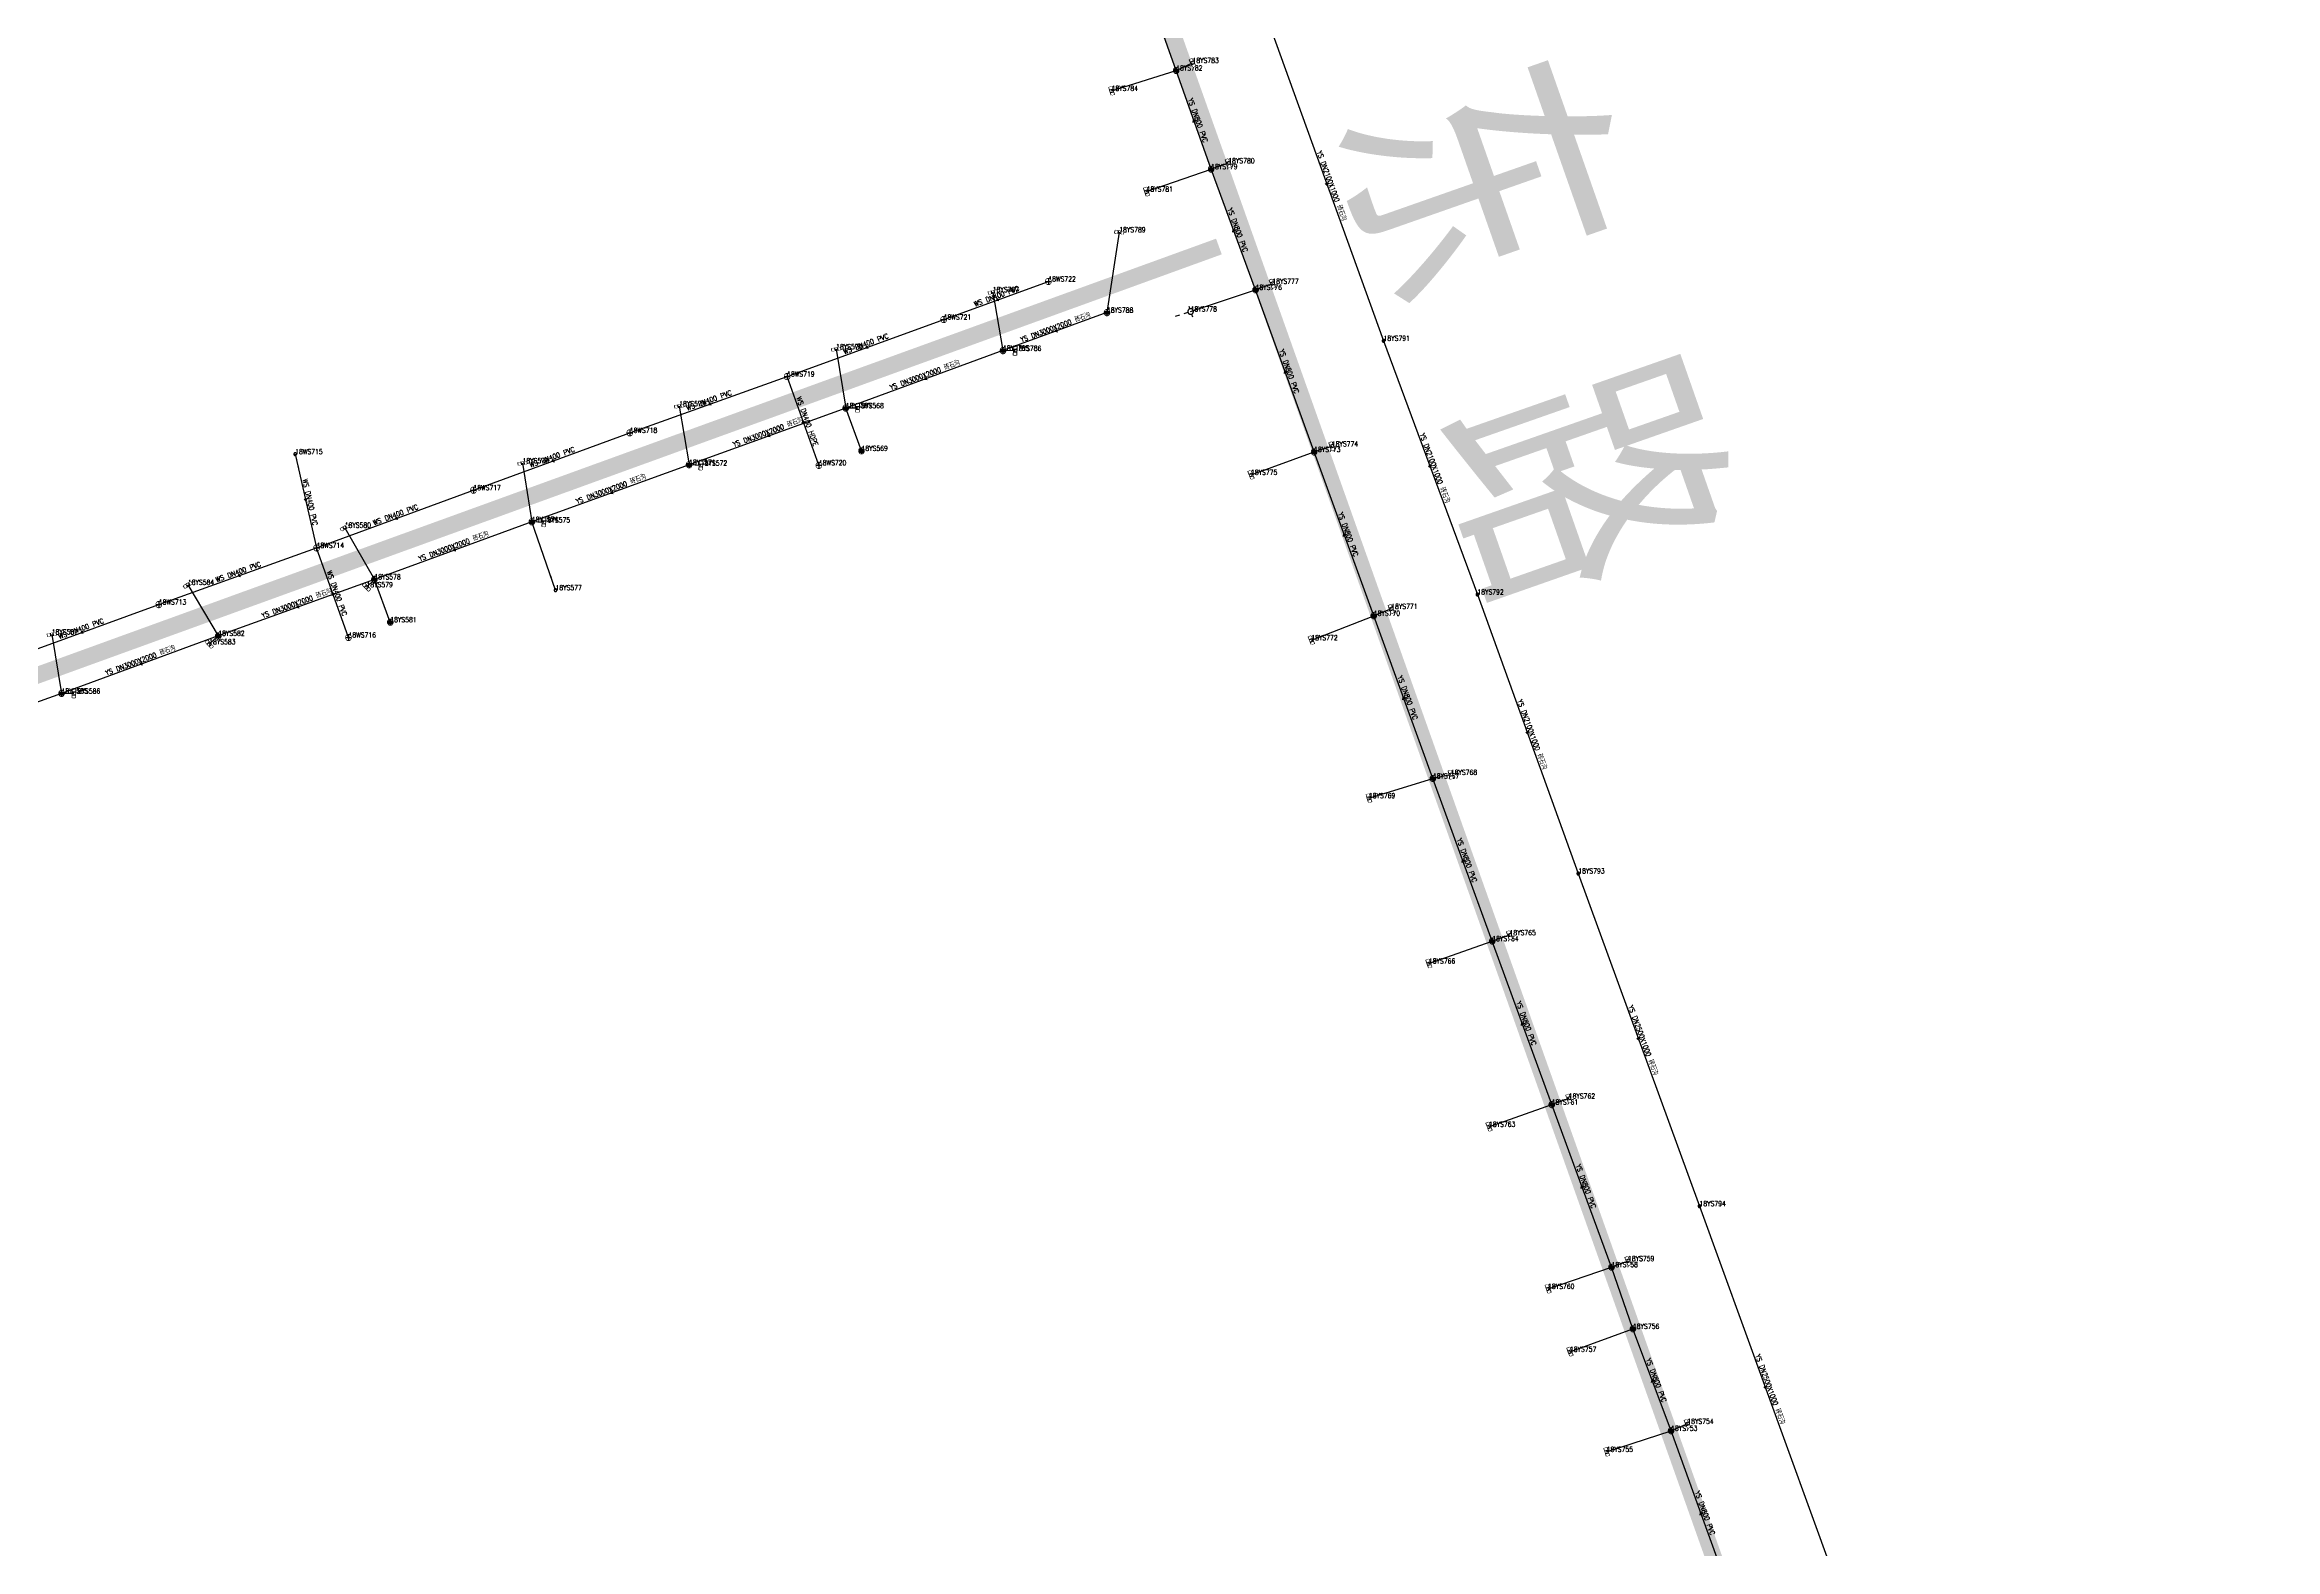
# Model space of a CAD drawing. Extents: x 78813 to 99477, y 2421021 to 2448125.
# Drawn here: x 88101.1 to 88502.1, y 2422832.8 to 2423103.4 of the extents above; entities that cross this region are included whole.
import ezdxf
from ezdxf.enums import TextEntityAlignment as Align

# ---------------------------------------------------------------- set-up
doc = ezdxf.new("R2010")
doc.units = 0
doc.set_wipeout_variables(frame=1)
doc.layers.get('0').update_dxf_attribs({"linetype": 'CONTINUOUS'})
for name, color, linetype in [('DX_WS', 16, 'CONTINUOUS'), ('DX_YS', 42, 'CONTINUOUS'), ('道路', 5, 'CONTINUOUS')]:
    doc.layers.add(name, color=color, linetype=linetype)
doc.layers.add('WSLINE', color=7, linetype='CONTINUOUS', true_color=0x7f0000)
doc.layers.add('YSLINE', color=7, linetype='CONTINUOUS', true_color=0xcc9900)
doc.layers.add('道路名称', color=7, linetype='CONTINUOUS', lineweight=0)
doc.styles.add('CcNameZT', font='txt.SHX', dxfattribs={"width": 0.8, "bigfont": 'HZTXT.SHX'})
doc.styles.add('PointNameZT', font='txt.SHX', dxfattribs={"width": 0.8, "bigfont": 'HZTXT.SHX'})
doc.styles.add('宋体0.7', font='', dxfattribs={"width": 0.7})
doc.styles.get('宋体0.7').set_extended_font_data('SimSun')

# ---------------------------------------------------------------- blocks, each defined once
blk = doc.blocks.new('GC546')
at = {"color": 0}
for p in [(0.866, 0.5), (0.866, -0.5)]:
    blk.add_line(p, (0, 0), dxfattribs=at)
blk = doc.blocks.new('PS污水井')
blk.add_lwpolyline([(1, 0), (1, 0.07), (0.99, 0.14), (0.98, 0.21), (0.96, 0.28), (0.94, 0.34), (0.91, 0.41), (0.88, 0.47), (0.85, 0.53), (0.81, 0.59), (0.77, 0.64), (0.72, 0.69), (0.67, 0.74), (0.62, 0.79), (0.56, 0.83), (0.5, 0.87), (0.44, 0.9), (0.37, 0.93), (0.31, 0.95), (0.24, 0.97), (0.17, 0.98), (0.1, 0.99), (0.03, 1), (-0.03, 1), (-0.1, 0.99), (-0.17, 0.98), (-0.24, 0.97), (-0.31, 0.95), (-0.37, 0.93), (-0.44, 0.9), (-0.5, 0.87), (-0.56, 0.83), (-0.62, 0.79), (-0.67, 0.74), (-0.72, 0.69), (-0.77, 0.64), (-0.81, 0.59), (-0.85, 0.53), (-0.88, 0.47), (-0.91, 0.41), (-0.94, 0.34), (-0.96, 0.28), (-0.98, 0.21), (-0.99, 0.14), (-1, 0.07), (-1, 0), (-1, -0.07), (-0.99, -0.14), (-0.98, -0.21), (-0.96, -0.28), (-0.94, -0.34), (-0.91, -0.41), (-0.88, -0.47), (-0.85, -0.53), (-0.81, -0.59), (-0.77, -0.64), (-0.72, -0.69), (-0.67, -0.74), (-0.62, -0.79), (-0.56, -0.83), (-0.5, -0.87), (-0.44, -0.9), (-0.37, -0.93), (-0.31, -0.95), (-0.24, -0.97), (-0.17, -0.98), (-0.1, -0.99), (-0.03, -1), (0.03, -1), (0.1, -0.99), (0.17, -0.98), (0.24, -0.97), (0.31, -0.95), (0.37, -0.93), (0.44, -0.9), (0.5, -0.87), (0.56, -0.83), (0.62, -0.79), (0.67, -0.74), (0.72, -0.69), (0.77, -0.64), (0.81, -0.59), (0.85, -0.53), (0.88, -0.47), (0.91, -0.41), (0.94, -0.34), (0.96, -0.28), (0.98, -0.21), (0.99, -0.14), (1, 0)], close=True)
blk.add_wipeout([(1, 0), (1, 0.07), (0.99, 0.14), (0.98, 0.21), (0.96, 0.28), (0.94, 0.34), (0.91, 0.41), (0.88, 0.47), (0.85, 0.53), (0.81, 0.59), (0.77, 0.64), (0.72, 0.69), (0.67, 0.74), (0.62, 0.79), (0.56, 0.83), (0.5, 0.87), (0.44, 0.9), (0.37, 0.93), (0.31, 0.95), (0.24, 0.97), (0.17, 0.98), (0.1, 0.99), (0.03, 1), (-0.03, 1), (-0.1, 0.99), (-0.17, 0.98), (-0.24, 0.97), (-0.31, 0.95), (-0.37, 0.93), (-0.44, 0.9), (-0.5, 0.87), (-0.56, 0.83), (-0.62, 0.79), (-0.67, 0.74), (-0.72, 0.69), (-0.77, 0.64), (-0.81, 0.59), (-0.85, 0.53), (-0.88, 0.47), (-0.91, 0.41), (-0.94, 0.34), (-0.96, 0.28), (-0.98, 0.21), (-0.99, 0.14), (-1, 0.07), (-1, 0), (-1, -0.07), (-0.99, -0.14), (-0.98, -0.21), (-0.96, -0.28), (-0.94, -0.34), (-0.91, -0.41), (-0.88, -0.47), (-0.85, -0.53), (-0.81, -0.59), (-0.77, -0.64), (-0.72, -0.69), (-0.67, -0.74), (-0.62, -0.79), (-0.56, -0.83), (-0.5, -0.87), (-0.44, -0.9), (-0.37, -0.93), (-0.31, -0.95), (-0.24, -0.97), (-0.17, -0.98), (-0.1, -0.99), (-0.03, -1), (0.03, -1), (0.1, -0.99), (0.17, -0.98), (0.24, -0.97), (0.31, -0.95), (0.37, -0.93), (0.44, -0.9), (0.5, -0.87), (0.56, -0.83), (0.62, -0.79), (0.67, -0.74), (0.72, -0.69), (0.77, -0.64), (0.81, -0.59), (0.85, -0.53), (0.88, -0.47), (0.91, -0.41), (0.94, -0.34), (0.96, -0.28), (0.98, -0.21), (0.99, -0.14)])
for p, q in [((-1, 0), (0, 0)), ((0, 1), (0, 0)), ((0, 0), (0, -1)), ((0, 0), (1, 0))]:
    blk.add_line(p, q)
blk = doc.blocks.new('PS非普查')
blk.add_lwpolyline([(3.7, 0), (5.3, 0)])
blk.add_wipeout([(0.5, 0), (0.5, 0.03), (0.5, 0.07), (0.49, 0.1), (0.48, 0.14), (0.47, 0.17), (0.46, 0.2), (0.44, 0.23), (0.42, 0.26), (0.4, 0.29), (0.38, 0.32), (0.36, 0.35), (0.33, 0.37), (0.31, 0.39), (0.28, 0.41), (0.25, 0.43), (0.22, 0.45), (0.19, 0.46), (0.15, 0.48), (0.12, 0.49), (0.09, 0.49), (0.05, 0.5), (0.02, 0.5), (-0.02, 0.5), (-0.05, 0.5), (-0.09, 0.49), (-0.12, 0.49), (-0.15, 0.48), (-0.19, 0.46), (-0.22, 0.45), (-0.25, 0.43), (-0.28, 0.41), (-0.31, 0.39), (-0.33, 0.37), (-0.36, 0.35), (-0.38, 0.32), (-0.4, 0.29), (-0.42, 0.26), (-0.44, 0.23), (-0.46, 0.2), (-0.47, 0.17), (-0.48, 0.14), (-0.49, 0.1), (-0.5, 0.07), (-0.5, 0.03), (-0.5, 0), (-0.5, -0.03), (-0.5, -0.07), (-0.49, -0.1), (-0.48, -0.14), (-0.47, -0.17), (-0.46, -0.2), (-0.44, -0.23), (-0.42, -0.26), (-0.4, -0.29), (-0.38, -0.32), (-0.36, -0.35), (-0.33, -0.37), (-0.31, -0.39), (-0.28, -0.41), (-0.25, -0.43), (-0.22, -0.45), (-0.19, -0.46), (-0.15, -0.48), (-0.12, -0.49), (-0.09, -0.49), (-0.05, -0.5), (-0.02, -0.5), (0.02, -0.5), (0.05, -0.5), (0.09, -0.49), (0.12, -0.49), (0.15, -0.48), (0.19, -0.46), (0.22, -0.45), (0.25, -0.43), (0.28, -0.41), (0.31, -0.39), (0.33, -0.37), (0.36, -0.35), (0.38, -0.32), (0.4, -0.29), (0.42, -0.26), (0.44, -0.23), (0.46, -0.2), (0.47, -0.17), (0.48, -0.14), (0.49, -0.1), (0.5, -0.07)])
blk.add_line((0.5, 0), (2.1, 0))
blk.add_lwpolyline([(0.5, 0), (0.5, 0.03), (0.5, 0.07), (0.49, 0.1), (0.48, 0.14), (0.47, 0.17), (0.46, 0.2), (0.44, 0.23), (0.42, 0.26), (0.4, 0.29), (0.38, 0.32), (0.36, 0.35), (0.33, 0.37), (0.31, 0.39), (0.28, 0.41), (0.25, 0.43), (0.22, 0.45), (0.19, 0.46), (0.15, 0.48), (0.12, 0.49), (0.09, 0.49), (0.05, 0.5), (0.02, 0.5), (-0.02, 0.5), (-0.05, 0.5), (-0.09, 0.49), (-0.12, 0.49), (-0.15, 0.48), (-0.19, 0.46), (-0.22, 0.45), (-0.25, 0.43), (-0.28, 0.41), (-0.31, 0.39), (-0.33, 0.37), (-0.36, 0.35), (-0.38, 0.32), (-0.4, 0.29), (-0.42, 0.26), (-0.44, 0.23), (-0.46, 0.2), (-0.47, 0.17), (-0.48, 0.14), (-0.49, 0.1), (-0.5, 0.07), (-0.5, 0.03), (-0.5, 0), (-0.5, -0.03), (-0.5, -0.07), (-0.49, -0.1), (-0.48, -0.14), (-0.47, -0.17), (-0.46, -0.2), (-0.44, -0.23), (-0.42, -0.26), (-0.4, -0.29), (-0.38, -0.32), (-0.36, -0.35), (-0.33, -0.37), (-0.31, -0.39), (-0.28, -0.41), (-0.25, -0.43), (-0.22, -0.45), (-0.19, -0.46), (-0.15, -0.48), (-0.12, -0.49), (-0.09, -0.49), (-0.05, -0.5), (-0.02, -0.5), (0.02, -0.5), (0.05, -0.5), (0.09, -0.49), (0.12, -0.49), (0.15, -0.48), (0.19, -0.46), (0.22, -0.45), (0.25, -0.43), (0.28, -0.41), (0.31, -0.39), (0.33, -0.37), (0.36, -0.35), (0.38, -0.32), (0.4, -0.29), (0.42, -0.26), (0.44, -0.23), (0.46, -0.2), (0.47, -0.17), (0.48, -0.14), (0.49, -0.1), (0.5, -0.07), (0.5, 0)], close=True)
blk = doc.blocks.new('PS雨水井')
blk.add_lwpolyline([(1, 0), (1, 0.07), (0.99, 0.14), (0.98, 0.21), (0.96, 0.28), (0.94, 0.34), (0.91, 0.41), (0.88, 0.47), (0.85, 0.53), (0.81, 0.59), (0.77, 0.64), (0.72, 0.69), (0.67, 0.74), (0.62, 0.79), (0.56, 0.83), (0.5, 0.87), (0.44, 0.9), (0.37, 0.93), (0.31, 0.95), (0.24, 0.97), (0.17, 0.98), (0.1, 0.99), (0.03, 1), (-0.03, 1), (-0.1, 0.99), (-0.17, 0.98), (-0.24, 0.97), (-0.31, 0.95), (-0.37, 0.93), (-0.44, 0.9), (-0.5, 0.87), (-0.56, 0.83), (-0.62, 0.79), (-0.67, 0.74), (-0.72, 0.69), (-0.77, 0.64), (-0.81, 0.59), (-0.85, 0.53), (-0.88, 0.47), (-0.91, 0.41), (-0.94, 0.34), (-0.96, 0.28), (-0.98, 0.21), (-0.99, 0.14), (-1, 0.07), (-1, 0), (-1, -0.07), (-0.99, -0.14), (-0.98, -0.21), (-0.96, -0.28), (-0.94, -0.34), (-0.91, -0.41), (-0.88, -0.47), (-0.85, -0.53), (-0.81, -0.59), (-0.77, -0.64), (-0.72, -0.69), (-0.67, -0.74), (-0.62, -0.79), (-0.56, -0.83), (-0.5, -0.87), (-0.44, -0.9), (-0.37, -0.93), (-0.31, -0.95), (-0.24, -0.97), (-0.17, -0.98), (-0.1, -0.99), (-0.03, -1), (0.03, -1), (0.1, -0.99), (0.17, -0.98), (0.24, -0.97), (0.31, -0.95), (0.37, -0.93), (0.44, -0.9), (0.5, -0.87), (0.56, -0.83), (0.62, -0.79), (0.67, -0.74), (0.72, -0.69), (0.77, -0.64), (0.81, -0.59), (0.85, -0.53), (0.88, -0.47), (0.91, -0.41), (0.94, -0.34), (0.96, -0.28), (0.98, -0.21), (0.99, -0.14), (1, 0)], close=True)
blk.add_wipeout([(1, 0), (1, 0.07), (0.99, 0.14), (0.98, 0.21), (0.96, 0.28), (0.94, 0.34), (0.91, 0.41), (0.88, 0.47), (0.85, 0.53), (0.81, 0.59), (0.77, 0.64), (0.72, 0.69), (0.67, 0.74), (0.62, 0.79), (0.56, 0.83), (0.5, 0.87), (0.44, 0.9), (0.37, 0.93), (0.31, 0.95), (0.24, 0.97), (0.17, 0.98), (0.1, 0.99), (0.03, 1), (-0.03, 1), (-0.1, 0.99), (-0.17, 0.98), (-0.24, 0.97), (-0.31, 0.95), (-0.37, 0.93), (-0.44, 0.9), (-0.5, 0.87), (-0.56, 0.83), (-0.62, 0.79), (-0.67, 0.74), (-0.72, 0.69), (-0.77, 0.64), (-0.81, 0.59), (-0.85, 0.53), (-0.88, 0.47), (-0.91, 0.41), (-0.94, 0.34), (-0.96, 0.28), (-0.98, 0.21), (-0.99, 0.14), (-1, 0.07), (-1, 0), (-1, -0.07), (-0.99, -0.14), (-0.98, -0.21), (-0.96, -0.28), (-0.94, -0.34), (-0.91, -0.41), (-0.88, -0.47), (-0.85, -0.53), (-0.81, -0.59), (-0.77, -0.64), (-0.72, -0.69), (-0.67, -0.74), (-0.62, -0.79), (-0.56, -0.83), (-0.5, -0.87), (-0.44, -0.9), (-0.37, -0.93), (-0.31, -0.95), (-0.24, -0.97), (-0.17, -0.98), (-0.1, -0.99), (-0.03, -1), (0.03, -1), (0.1, -0.99), (0.17, -0.98), (0.24, -0.97), (0.31, -0.95), (0.37, -0.93), (0.44, -0.9), (0.5, -0.87), (0.56, -0.83), (0.62, -0.79), (0.67, -0.74), (0.72, -0.69), (0.77, -0.64), (0.81, -0.59), (0.85, -0.53), (0.88, -0.47), (0.91, -0.41), (0.94, -0.34), (0.96, -0.28), (0.98, -0.21), (0.99, -0.14)])
for p, q in [((-1, 0), (0, 0)), ((-0.88, 0.48), (0, 0.47)), ((0, 1), (0, 0)), ((0, 0.47), (0.88, 0.47)), ((0, 0), (0, -1)), ((0, 0), (1, 0)), ((-0.88, -0.48), (0, -0.48)), ((0, -0.48), (0.88, -0.48))]:
    blk.add_line(p, q)
blk = doc.blocks.new('PS雨篦')
blk.add_lwpolyline([(-1.5, 0.5), (0, 0.5), (1.5, 0.5), (1.5, -0.5), (0, -0.5), (-1.5, -0.5)], close=True)
blk.add_wipeout([(-1.5, 0.5), (0, 0.5), (1.5, 0.5), (1.5, -0.5), (0, -0.5), (-1.5, -0.5)])
for p, q in [((-0.51, -0.5), (-0.51, 0.5)), ((0.49, -0.5), (0.49, 0.5))]:
    blk.add_line(p, q)
blk = doc.blocks.new('PS预留口')
blk.add_lwpolyline([(4.2, 0), (5.8, 0)])
blk.add_wipeout([(1, 0), (1, 0.07), (0.99, 0.14), (0.98, 0.21), (0.96, 0.28), (0.94, 0.34), (0.91, 0.41), (0.88, 0.47), (0.85, 0.53), (0.81, 0.59), (0.77, 0.64), (0.72, 0.69), (0.67, 0.74), (0.62, 0.79), (0.56, 0.83), (0.5, 0.87), (0.44, 0.9), (0.37, 0.93), (0.31, 0.95), (0.24, 0.97), (0.17, 0.98), (0.1, 0.99), (0.03, 1), (-0.03, 1), (-0.1, 0.99), (-0.17, 0.98), (-0.24, 0.97), (-0.31, 0.95), (-0.37, 0.93), (-0.44, 0.9), (-0.5, 0.87), (-0.56, 0.83), (-0.62, 0.79), (-0.67, 0.74), (-0.72, 0.69), (-0.77, 0.64), (-0.81, 0.59), (-0.85, 0.53), (-0.88, 0.47), (-0.91, 0.41), (-0.94, 0.34), (-0.96, 0.28), (-0.98, 0.21), (-0.99, 0.14), (-1, 0.07), (-1, 0), (-1, -0.07), (-0.99, -0.14), (-0.98, -0.21), (-0.96, -0.28), (-0.94, -0.34), (-0.91, -0.41), (-0.88, -0.47), (-0.85, -0.53), (-0.81, -0.59), (-0.77, -0.64), (-0.72, -0.69), (-0.67, -0.74), (-0.62, -0.79), (-0.56, -0.83), (-0.5, -0.87), (-0.44, -0.9), (-0.37, -0.93), (-0.31, -0.95), (-0.24, -0.97), (-0.17, -0.98), (-0.1, -0.99), (-0.03, -1), (0.03, -1), (0.1, -0.99), (0.17, -0.98), (0.24, -0.97), (0.31, -0.95), (0.37, -0.93), (0.44, -0.9), (0.5, -0.87), (0.56, -0.83), (0.62, -0.79), (0.67, -0.74), (0.72, -0.69), (0.77, -0.64), (0.81, -0.59), (0.85, -0.53), (0.88, -0.47), (0.91, -0.41), (0.94, -0.34), (0.96, -0.28), (0.98, -0.21), (0.99, -0.14)])
blk.add_line((1, 0), (2.6, 0))
blk.add_lwpolyline([(1, 0), (1, 0.07), (0.99, 0.14), (0.98, 0.21), (0.96, 0.28), (0.94, 0.34), (0.91, 0.41), (0.88, 0.47), (0.85, 0.53), (0.81, 0.59), (0.77, 0.64), (0.72, 0.69), (0.67, 0.74), (0.62, 0.79), (0.56, 0.83), (0.5, 0.87), (0.44, 0.9), (0.37, 0.93), (0.31, 0.95), (0.24, 0.97), (0.17, 0.98), (0.1, 0.99), (0.03, 1), (-0.03, 1), (-0.1, 0.99), (-0.17, 0.98), (-0.24, 0.97), (-0.31, 0.95), (-0.37, 0.93), (-0.44, 0.9), (-0.5, 0.87), (-0.56, 0.83), (-0.62, 0.79), (-0.67, 0.74), (-0.72, 0.69), (-0.77, 0.64), (-0.81, 0.59), (-0.85, 0.53), (-0.88, 0.47), (-0.91, 0.41), (-0.94, 0.34), (-0.96, 0.28), (-0.98, 0.21), (-0.99, 0.14), (-1, 0.07), (-1, 0), (-1, -0.07), (-0.99, -0.14), (-0.98, -0.21), (-0.96, -0.28), (-0.94, -0.34), (-0.91, -0.41), (-0.88, -0.47), (-0.85, -0.53), (-0.81, -0.59), (-0.77, -0.64), (-0.72, -0.69), (-0.67, -0.74), (-0.62, -0.79), (-0.56, -0.83), (-0.5, -0.87), (-0.44, -0.9), (-0.37, -0.93), (-0.31, -0.95), (-0.24, -0.97), (-0.17, -0.98), (-0.1, -0.99), (-0.03, -1), (0.03, -1), (0.1, -0.99), (0.17, -0.98), (0.24, -0.97), (0.31, -0.95), (0.37, -0.93), (0.44, -0.9), (0.5, -0.87), (0.56, -0.83), (0.62, -0.79), (0.67, -0.74), (0.72, -0.69), (0.77, -0.64), (0.81, -0.59), (0.85, -0.53), (0.88, -0.47), (0.91, -0.41), (0.94, -0.34), (0.96, -0.28), (0.98, -0.21), (0.99, -0.14), (1, 0)], close=True)
for points in [[(0, 1), (0, 2)], [(0, -2), (0, -1)]]:
    blk.add_lwpolyline(points)
blk = doc.blocks.new('PS管线点')
blk.add_wipeout([(0.5, 0), (0.5, 0.03), (0.5, 0.07), (0.49, 0.1), (0.48, 0.14), (0.47, 0.17), (0.46, 0.2), (0.44, 0.23), (0.42, 0.26), (0.4, 0.29), (0.38, 0.32), (0.36, 0.35), (0.33, 0.37), (0.31, 0.39), (0.28, 0.41), (0.25, 0.43), (0.22, 0.45), (0.19, 0.46), (0.15, 0.48), (0.12, 0.49), (0.09, 0.49), (0.05, 0.5), (0.02, 0.5), (-0.02, 0.5), (-0.05, 0.5), (-0.09, 0.49), (-0.12, 0.49), (-0.15, 0.48), (-0.19, 0.46), (-0.22, 0.45), (-0.25, 0.43), (-0.28, 0.41), (-0.31, 0.39), (-0.33, 0.37), (-0.36, 0.35), (-0.38, 0.32), (-0.4, 0.29), (-0.42, 0.26), (-0.44, 0.23), (-0.46, 0.2), (-0.47, 0.17), (-0.48, 0.14), (-0.49, 0.1), (-0.5, 0.07), (-0.5, 0.03), (-0.5, 0), (-0.5, -0.03), (-0.5, -0.07), (-0.49, -0.1), (-0.48, -0.14), (-0.47, -0.17), (-0.46, -0.2), (-0.44, -0.23), (-0.42, -0.26), (-0.4, -0.29), (-0.38, -0.32), (-0.36, -0.35), (-0.33, -0.37), (-0.31, -0.39), (-0.28, -0.41), (-0.25, -0.43), (-0.22, -0.45), (-0.19, -0.46), (-0.15, -0.48), (-0.12, -0.49), (-0.09, -0.49), (-0.05, -0.5), (-0.02, -0.5), (0.02, -0.5), (0.05, -0.5), (0.09, -0.49), (0.12, -0.49), (0.15, -0.48), (0.19, -0.46), (0.22, -0.45), (0.25, -0.43), (0.28, -0.41), (0.31, -0.39), (0.33, -0.37), (0.36, -0.35), (0.38, -0.32), (0.4, -0.29), (0.42, -0.26), (0.44, -0.23), (0.46, -0.2), (0.47, -0.17), (0.48, -0.14), (0.49, -0.1), (0.5, -0.07)])
blk.add_lwpolyline([(0.5, 0), (0.5, 0.03), (0.5, 0.07), (0.49, 0.1), (0.48, 0.14), (0.47, 0.17), (0.46, 0.2), (0.44, 0.23), (0.42, 0.26), (0.4, 0.29), (0.38, 0.32), (0.36, 0.35), (0.33, 0.37), (0.31, 0.39), (0.28, 0.41), (0.25, 0.43), (0.22, 0.45), (0.19, 0.46), (0.15, 0.48), (0.12, 0.49), (0.09, 0.49), (0.05, 0.5), (0.02, 0.5), (-0.02, 0.5), (-0.05, 0.5), (-0.09, 0.49), (-0.12, 0.49), (-0.15, 0.48), (-0.19, 0.46), (-0.22, 0.45), (-0.25, 0.43), (-0.28, 0.41), (-0.31, 0.39), (-0.33, 0.37), (-0.36, 0.35), (-0.38, 0.32), (-0.4, 0.29), (-0.42, 0.26), (-0.44, 0.23), (-0.46, 0.2), (-0.47, 0.17), (-0.48, 0.14), (-0.49, 0.1), (-0.5, 0.07), (-0.5, 0.03), (-0.5, 0), (-0.5, -0.03), (-0.5, -0.07), (-0.49, -0.1), (-0.48, -0.14), (-0.47, -0.17), (-0.46, -0.2), (-0.44, -0.23), (-0.42, -0.26), (-0.4, -0.29), (-0.38, -0.32), (-0.36, -0.35), (-0.33, -0.37), (-0.31, -0.39), (-0.28, -0.41), (-0.25, -0.43), (-0.22, -0.45), (-0.19, -0.46), (-0.15, -0.48), (-0.12, -0.49), (-0.09, -0.49), (-0.05, -0.5), (-0.02, -0.5), (0.02, -0.5), (0.05, -0.5), (0.09, -0.49), (0.12, -0.49), (0.15, -0.48), (0.19, -0.46), (0.22, -0.45), (0.25, -0.43), (0.28, -0.41), (0.31, -0.39), (0.33, -0.37), (0.36, -0.35), (0.38, -0.32), (0.4, -0.29), (0.42, -0.26), (0.44, -0.23), (0.46, -0.2), (0.47, -0.17), (0.48, -0.14), (0.49, -0.1), (0.5, -0.07), (0.5, 0)], close=True)
blk = doc.blocks.new('测量点')
h = blk.add_hatch(color=256)
edge = h.paths.add_edge_path()
edge.add_arc((0, 0), 0.5, 0, 360)
blk.add_circle((0, 0), 0.5)

msp = doc.modelspace()

# ---------------------------------------------------------------- block references
at = {"layer": 'DX_WS', "yscale": 0.5, "zscale": 0.5}
for p, xscale, rotation in [((88272.13, 2423057.39, 2.25), 0.5000000000267977, 20.0024201820444), ((88248.65, 2423048.84, 2.11), 0.5000000000427507, 20.01612655090597), ((88220.44, 2423038.65, 2.2), 0.5000000000556731, 19.69859922256123), ((88237.43, 2423035.73, 2.56), 0.5000000001546122, 289.6620086428361), ((88192.25, 2423028.43, 2.27), 0.5000000000167198, 20.14337219429187), ((88148.09, 2423021.33, 2.18), 0.4999999999142589, 102.8113162296425), ((88164.1, 2423018.09, 2.37), 0.5000000000499198, 20.2169469397796), ((88135.83, 2423007.81, 2.33), 0.4999999999723117, 19.76280670068606), ((88152.88, 2423004.85, 2.64), 0.5000000001223018, 289.6400718400959), ((88107.59, 2422997.6, 2.23), 0.5000000000267721, 19.96592864543767)]:
    msp.add_blockref('GC546', p, dxfattribs=dict(at, xscale=xscale, rotation=rotation))
at = {"layer": 'DX_YS', "yscale": 0.5, "zscale": 0.5}
for p, xscale, rotation in [((88307.65, 2423089.88, 4.03), 0.5000000001596054, 289.4900146240153), ((88331.67, 2423078.09, 4.85), 0.5000000000918535, 109.8839500465408), ((88314.78, 2423070.16, 3.88), 0.5000000000202952, 290.2126204043622), ((88282.72, 2423051.79, 3.36), 0.5000000000045404, 20.08197748731304), ((88324.04, 2423044.73, 4.06), 0.4999999998921502, 289.8447844226079), ((88259.25, 2423043.21, 3.33), 0.4999999999897293, 20.05941710479806), ((88231.04, 2423032.95, 3.3), 0.4999999999865762, 19.91494612777123), ((88350.22, 2423027.34, 4.89), 0.5000000002047582, 110.2979330164766), ((88202.83, 2423022.71, 3.35), 0.5000000000052053, 19.97610533580544), ((88174.55, 2423012.41, 3.37), 0.5000000000122055, 20.04614262987739), ((88334.66, 2423015.43, 4.26), 0.4999999998931549, 289.9991967210829), ((88146.37, 2423002.17, 3.27), 0.5000000000236301, 19.91996338966784), ((88118.25, 2422991.91, 3.16), 0.5000000000424485, 20.16498433956643), ((88345.33, 2422986.08, 4.36), 0.4999999998325277, 289.9705266986067), ((88367.71, 2422979.44, 5.35), 0.5000000001671744, 109.8606866845538), ((88355.98, 2422956.83, 4.47), 0.5000000000984895, 290.0491763440052), ((88366.66, 2422927.51, 4.47), 0.4999999999815385, 289.9784129038291), ((88387.67, 2422924.46, 5.64), 0.4999999999267348, 110.018793181504), ((88377.38, 2422898.2, 4.55), 0.4999999998091549, 290.2013218070413), ((88390.03, 2422863.33, 4.67), 0.4999999999157317, 290.5430157402483), ((88410.49, 2422861.72, 5.61), 0.5000000000282789, 109.9606220697121), ((88398.77, 2422839.47, 4.76), 0.5000000001306045, 289.8725496419731)]:
    msp.add_blockref('GC546', p, dxfattribs=dict(at, xscale=xscale, rotation=rotation))

# ---------------------------------------------------------------- texts
at = {"layer": 'DX_WS', "style": 'PointNameZT', "width": 0.8}
for s, p in [('18WS722', (88281.53, 2423060.81, 2.43)), ('18WS721', (88262.72, 2423053.96, 2.07)), ('18WS719', (88234.58, 2423043.71, 2.16)), ('18WS718', (88206.3, 2423033.59, 2.23)), ('18WS715', (88146.17, 2423029.76, 2.06)), ('18WS720', (88240.29, 2423027.75, 2.96)), ('18WS717', (88178.2, 2423023.28, 2.31)), ('18WS714', (88150.01, 2423012.9, 2.21)), ('18WS713', (88121.65, 2423002.71, 2.28)), ('18WS716', (88155.75, 2422996.8, 2.96))]:
    msp.add_text(s, height=0.9, dxfattribs=at).set_placement(p)
at = {"layer": 'DX_WS', "style": 'CcNameZT', "width": 0.8}
for s, rotation, p in [(' WS DN400 PVC', 20.0024, (88272.04, 2423057.62, 2.43)), (' WS DN400 PVC', 20.0161, (88248.56, 2423049.07, 2.07)), (' WS DN400 PVC', 19.6986, (88220.36, 2423038.89, 2.16)), (' WS DN400 HDPE', 289.662, (88237.67, 2423035.82, 2.96)), (' WS DN400 PVC', 20.1434, (88192.16, 2423028.67, 2.23)), (' WS DN400 PVC', 282.8113, (88148.33, 2423021.38, 2.06)), (' WS DN400 PVC', 20.2169, (88164.02, 2423018.32, 2.53)), (' WS DN400 PVC', 19.7628, (88135.75, 2423008.04, 2.39)), (' WS DN400 PVC', 289.6401, (88153.12, 2423004.93, 2.96)), (' WS DN400 PVC', 19.9659, (88107.5, 2422997.84, 2.28))]:
    msp.add_text(s, height=0.9, rotation=rotation, dxfattribs=at).set_placement(p, align=Align.CENTER)
at = {"layer": 'DX_YS', "style": 'PointNameZT', "width": 0.8}
for s, p in [('18YS783', (88307.44, 2423100.1, 5.12)), ('18YS782', (88304.51, 2423098.75, 5.03)), ('18YS784', (88292.9, 2423095.07, 5.06)), ('18YS779', (88310.79, 2423081.01, 4.12)), ('18YS780', (88313.87, 2423082.06, 5.21)), ('18YS781', (88299.19, 2423076.96, 4.93)), ('18YS789', (88294.28, 2423069.65, 4.96)), ('18YS777', (88321.79, 2423060.4, 5.18)), ('18YS787', (88271.53, 2423058.9, 5.1)), ('18YS776', (88318.78, 2423059.31, 3.78)), ('18YS788', (88292.07, 2423055.2, 3.37)), ('18YS778', (88307.1, 2423055.4, 4.88)), ('18YS570', (88243.39, 2423048.63, 5.09)), ('18YS785', (88273.38, 2423048.37, 3.36)), ('18YS786', (88275.55, 2423048.33, 5.29)), ('18YS791', (88341.78, 2423050.15, 4.87)), ('18YS573', (88215.18, 2423038.38, 5.1)), ('18YS567', (88245.12, 2423038.05, 3.31)), ('18YS568', (88247.23, 2423038.03, 5.2)), ('18YS576', (88187.02, 2423028.13, 5.23)), ('18YS571', (88216.96, 2423027.85, 3.3)), ('18YS569', (88247.95, 2423030.36, 3.78)), ('18YS773', (88329.3, 2423030.15, 4.22)), ('18YS774', (88332.48, 2423031.16, 5.39)), ('18YS572', (88219.08, 2423027.69, 5.33)), ('18YS775', (88317.96, 2423026.03, 5.18)), ('18YS580', (88155.06, 2423016.54, 5.14)), ('18YS574', (88188.7, 2423017.58, 3.39)), ('18YS575', (88190.85, 2423017.46, 5.3)), ('18YS584', (88126.88, 2423006.26, 4.99)), ('18YS579', (88158.98, 2423005.84, 5.06)), ('18YS578', (88160.4, 2423007.25, 3.36)), ('18YS577', (88192.95, 2423005.31, 3.78)), ('18YS792', (88358.65, 2423004.53, 5.04)), ('18YS770', (88340.02, 2423000.71, 4.28)), ('18YS771', (88343.16, 2423001.92, 5.37)), ('18YS587', (88102.4, 2422997.35, 4.96)), ('18YS582', (88132.34, 2422997.08, 3.19)), ('18YS581', (88163.26, 2422999.55, 3.53)), ('18YS772', (88328.8, 2422996.3, 5.4)), ('18YS583', (88130.71, 2422995.57, 4.92)), ('18YS585', (88104.17, 2422986.74, 3.13)), ('18YS586', (88106.39, 2422986.7, 5.07)), ('18YS768', (88353.87, 2422972.11, 5.61)), ('18YS769', (88339.15, 2422967.91, 5.49)), ('18YS767', (88350.65, 2422971.45, 4.44)), ('18YS793', (88376.78, 2422954.36, 5.67)), ('18YS764', (88361.32, 2422942.21, 4.47)), ('18YS765', (88364.42, 2422943.27, 5.62)), ('18YS766', (88349.93, 2422938.17, 5.53)), ('18YS761', (88372.01, 2422912.81, 4.54)), ('18YS762', (88375.07, 2422913.9, 5.65)), ('18YS763', (88360.73, 2422908.83, 5.59)), ('18YS794', (88398.56, 2422894.56, 5.6)), ('18YS758', (88382.76, 2422883.59, 4.57)), ('18YS759', (88385.72, 2422884.68, 5.82)), ('18YS760', (88371.35, 2422879.69, 5.76)), ('18YS756', (88386.6, 2422872.49, 4.64)), ('18YS757', (88375.28, 2422868.38, 5.75)), ('18YS754', (88396.38, 2422855.41, 5.99)), ('18YS753', (88393.46, 2422854.17, 4.7)), ('18YS755', (88381.88, 2422850.37, 5.91))]:
    msp.add_text(s, height=0.9, dxfattribs=at).set_placement(p)
at = {"layer": 'DX_YS', "style": 'CcNameZT', "width": 0.8}
for s, rotation, p in [(' YS DN800 PVC', 289.49, (88307.88, 2423089.96, 4.12)), (' YS DN2100X1000 砖石沟', 289.8839, (88331.91, 2423078.18, 4.72)), (' YS DN800 PVC', 290.2126, (88315.02, 2423070.24, 3.78)), (' YS DN3000X2000 砖石沟', 20.082, (88282.64, 2423052.02, 3.37)), (' YS DN3000X2000 砖石沟', 20.0594, (88259.16, 2423043.44, 3.36)), (' YS DN800 PVC', 289.8448, (88324.27, 2423044.82, 4.22)), (' YS DN3000X2000 砖石沟', 19.9149, (88230.95, 2423033.18, 3.31)), (' YS DN2100X1000 砖石沟', 290.2979, (88350.45, 2423027.42, 4.87)), (' YS DN3000X2000 砖石沟', 19.9761, (88202.75, 2423022.95, 3.3)), (' YS DN800 PVC', 289.9992, (88334.89, 2423015.51, 4.28)), (' YS DN3000X2000 砖石沟', 20.0461, (88174.47, 2423012.65, 3.39)), (' YS DN3000X2000 砖石沟', 19.92, (88146.28, 2423002.4, 3.36)), (' YS DN3000X2000 砖石沟', 20.165, (88118.17, 2422992.14, 3.19)), (' YS DN800 PVC', 289.9705, (88345.57, 2422986.16, 4.44)), (' YS DN2100X1000 砖石沟', 289.8607, (88367.95, 2422979.53, 5.04)), (' YS DN800 PVC', 290.0492, (88356.22, 2422956.92, 4.47)), (' YS DN800 PVC', 289.9784, (88366.9, 2422927.6, 4.54)), (' YS DN2500X1000 砖石沟', 290.0188, (88387.9, 2422924.55, 5.67)), (' YS DN800 PVC', 290.2013, (88377.62, 2422898.29, 4.57)), (' YS DN800 PVC', 290.543, (88390.26, 2422863.42, 4.7)), (' YS DN2500X1000 砖石沟', 289.9606, (88410.73, 2422861.8, 5.6)), (' YS DN800 PVC', 289.8725, (88399.01, 2422839.56, 4.8))]:
    msp.add_text(s, height=0.9, rotation=rotation, dxfattribs=at).set_placement(p, align=Align.CENTER)

# ---------------------------------------------------------------- next in the draw order: block references
at = {"layer": 'DX_WS', "xscale": 0.5, "yscale": 0.5, "zscale": 0.5}
for p in [(88281.53, 2423060.81, 2.43), (88262.72, 2423053.96, 2.07), (88234.58, 2423043.71, 2.16), (88206.3, 2423033.59, 2.23), (88240.29, 2423027.75, 2.96), (88178.2, 2423023.28, 2.31), (88150.01, 2423012.9, 2.21), (88121.65, 2423002.71, 2.28), (88155.75, 2422996.8, 2.96)]:
    msp.add_blockref('PS污水井', p, dxfattribs=at)
at = {"layer": 'DX_WS', "xscale": 0.4999999999142589, "yscale": 0.5, "zscale": 0.5, "rotation": 282.8113162296425}
msp.add_blockref('PS非普查', (88146.17, 2423029.76, 2.06), dxfattribs=at)
at = {"layer": 'DX_YS', "xscale": 0.5, "yscale": 0.5, "zscale": 0.5}
for name, p in [('PS雨水井', (88304.51, 2423098.75, 5.03)), ('PS雨水井', (88310.79, 2423081.01, 4.12)), ('PS雨水井', (88318.78, 2423059.31, 3.78)), ('PS雨水井', (88292.07, 2423055.2, 3.37)), ('PS雨水井', (88273.38, 2423048.37, 3.36)), ('PS管线点', (88341.78, 2423050.15, 4.87)), ('PS雨水井', (88245.12, 2423038.05, 3.31)), ('PS雨水井', (88247.95, 2423030.36, 3.78)), ('PS雨水井', (88329.3, 2423030.15, 4.22)), ('PS雨水井', (88216.96, 2423027.85, 3.3)), ('PS雨水井', (88188.7, 2423017.58, 3.39)), ('PS雨水井', (88160.4, 2423007.25, 3.36)), ('PS管线点', (88358.65, 2423004.53, 5.04)), ('PS雨水井', (88340.02, 2423000.71, 4.28)), ('PS雨水井', (88132.34, 2422997.08, 3.19)), ('PS雨水井', (88163.26, 2422999.55, 3.53)), ('PS雨水井', (88104.17, 2422986.74, 3.13)), ('PS雨水井', (88350.65, 2422971.45, 4.44)), ('PS管线点', (88376.78, 2422954.36, 5.67)), ('PS雨水井', (88361.32, 2422942.21, 4.47)), ('PS雨水井', (88372.01, 2422912.81, 4.54)), ('PS管线点', (88398.56, 2422894.56, 5.6)), ('PS雨水井', (88382.76, 2422883.59, 4.57)), ('PS雨水井', (88386.6, 2422872.49, 4.64)), ('PS雨水井', (88393.46, 2422854.17, 4.7))]:
    msp.add_blockref(name, p, dxfattribs=at)
at = {"layer": 'DX_YS', "yscale": 0.5, "zscale": 0.5}
for name, p, xscale, rotation in [('PS雨篦', (88292.9, 2423095.07, 5.06), 0.4999999998980153, 287.6093754939443), ('PS雨篦', (88313.87, 2423082.06, 5.21), 0.500000000039468, 108.8247100132181), ('PS雨篦', (88299.19, 2423076.96, 4.93), 0.4999999997947897, 289.2184799413316), ('PS雨篦', (88294.28, 2423069.65, 4.96), 0.4999999999811677, 171.3089639250765), ('PS雨篦', (88321.79, 2423060.4, 5.18), 0.5000000001870352, 109.8426048434742), ('PS雨篦', (88271.53, 2423058.9, 5.1), 0.4999999999763975, 189.9346940931278), ('PS预留口', (88307.1, 2423055.4, 4.88), 0.5000000000463299, 198.5041412754429), ('PS雨篦', (88243.39, 2423048.63, 5.09), 0.4999999999881614, 189.2664684823201), ('PS雨篦', (88215.18, 2423038.38, 5.1), 0.500000000001224, 189.6043090534413), ('PS雨篦', (88332.48, 2423031.16, 5.39), 0.49999999992313, 107.6359796869678), ('PS雨篦', (88187.02, 2423028.13, 5.23), 0.4999999999848759, 189.0428515466865), ('PS雨篦', (88317.96, 2423026.03, 5.18), 0.4999999998100433, 289.9908147186804), ('PS雨篦', (88155.06, 2423016.54, 5.14), 0.5000000000135288, 209.9053918380707), ('PS雨篦', (88126.88, 2423006.26, 4.99), 0.5000000000753507, 210.7401006401882), ('PS非普查', (88192.95, 2423005.31, 3.78), 0.5000000000253666, 109.10087284914), ('PS雨篦', (88343.16, 2423001.92, 5.37), 0.4999999998383958, 111.1546152899524), ('PS雨篦', (88102.4, 2422997.35, 4.96), 0.5000000000259184, 189.4780782099861), ('PS雨篦', (88328.8, 2422996.3, 5.4), 0.5000000000913625, 291.4350957488255), ('PS雨篦', (88353.87, 2422972.11, 5.61), 0.4999999998553071, 101.6035443174668), ('PS雨篦', (88339.15, 2422967.91, 5.49), 0.5000000000397137, 287.0722755804521), ('PS雨篦', (88364.42, 2422943.27, 5.62), 0.4999999998697823, 108.805164259595), ('PS雨篦', (88349.93, 2422938.17, 5.53), 0.4999999999412457, 289.567069846195), ('PS雨篦', (88375.07, 2422913.9, 5.65), 0.4999999999090634, 109.5922818897468), ('PS雨篦', (88360.73, 2422908.83, 5.59), 0.499999999905706, 289.4392377515966), ('PS雨篦', (88371.35, 2422879.69, 5.76), 0.4999999999933089, 288.8948442120612), ('PS雨篦', (88375.28, 2422868.38, 5.75), 0.4999999998732366, 289.9534288673523), ('PS雨篦', (88381.88, 2422850.37, 5.91), 0.4999999999020078, 288.1807518514805)]:
    msp.add_blockref(name, p, dxfattribs=dict(at, xscale=xscale, rotation=rotation))

# ---------------------------------------------------------------- next in the draw order: linework, layer by layer
at = {"layer": 'WSLINE'}
for p, q in [((88262.72, 2423053.96, 2.07), (88281.53, 2423060.81, 2.43)), ((88234.58, 2423043.71, 2.16), (88262.72, 2423053.96, 2.07)), ((88206.3, 2423033.59, 2.23), (88234.58, 2423043.71, 2.16)), ((88240.29, 2423027.75, 2.96), (88234.58, 2423043.71, 2.16)), ((88178.2, 2423023.28, 2.31), (88206.3, 2423033.59, 2.23)), ((88146.17, 2423029.76, 2.06), (88150.01, 2423012.9, 2.29)), ((88150.01, 2423012.9, 2.21), (88178.2, 2423023.28, 2.53)), ((88121.65, 2423002.71, 2.28), (88150.01, 2423012.9, 2.39)), ((88155.75, 2422996.8, 2.96), (88150.01, 2423012.9, 2.31)), ((88093.53, 2422992.49, 2.17), (88121.65, 2423002.71, 2.28))]:
    msp.add_line(p, q, dxfattribs=at)
at = {"layer": 'YSLINE'}
for p, q in [((88321.57, 2423106.04, 4.72), (88341.78, 2423050.15, 4.97)), ((88299.19, 2423076.96, 4.93), (88310.79, 2423081.01, 4.99)), ((88313.87, 2423082.06, 5.21), (88310.79, 2423081.01, 5.06)), ((88318.78, 2423059.31, 3.78), (88310.79, 2423081.01, 3.99)), ((88294.28, 2423069.65, 4.96), (88292.07, 2423055.2, 3.37)), ((88307.1, 2423055.4, 4.88), (88318.78, 2423059.31, 4.91)), ((88321.79, 2423060.4, 5.18), (88318.78, 2423059.31, 5.08)), ((88329.3, 2423030.15, 4.22), (88318.78, 2423059.31, 3.91)), ((88341.78, 2423050.15, 4.87), (88358.65, 2423004.53, 4.92)), ((88317.96, 2423026.03, 5.18), (88329.3, 2423030.15, 5.14)), ((88332.48, 2423031.16, 5.39), (88329.3, 2423030.15, 5.15)), ((88340.02, 2423000.71, 4.28), (88329.3, 2423030.15, 4.24)), ((88328.8, 2422996.3, 5.4), (88340.02, 2423000.71, 5.27)), ((88343.16, 2423001.92, 5.37), (88340.02, 2423000.71, 5.27)), ((88350.65, 2422971.45, 4.44), (88340.02, 2423000.71, 4.28)), ((88358.65, 2423004.53, 5.04), (88376.78, 2422954.36, 5.67)), ((88339.15, 2422967.91, 5.49), (88350.65, 2422971.45, 5.43)), ((88353.87, 2422972.11, 5.61), (88350.65, 2422971.45, 5.56)), ((88361.32, 2422942.21, 4.47), (88350.65, 2422971.45, 4.47)), ((88376.78, 2422954.36, 5.67), (88398.56, 2422894.56, 5.6)), ((88349.93, 2422938.17, 5.53), (88361.32, 2422942.21, 5.37)), ((88364.42, 2422943.27, 5.62), (88361.32, 2422942.21, 5.57)), ((88372.01, 2422912.81, 4.54), (88361.32, 2422942.21, 4.4)), ((88360.73, 2422908.83, 5.59), (88372.01, 2422912.81, 5.57)), ((88375.07, 2422913.9, 5.65), (88372.01, 2422912.81, 5.61)), ((88382.76, 2422883.59, 4.57), (88372.01, 2422912.81, 4.53)), ((88371.35, 2422879.69, 5.76), (88382.76, 2422883.59, 5.63)), ((88375.28, 2422868.38, 5.75), (88386.6, 2422872.49, 5.71)), ((88393.46, 2422854.17, 4.7), (88386.6, 2422872.49, 4.64)), ((88381.88, 2422850.37, 5.91), (88393.46, 2422854.17, 5.78))]:
    msp.add_line(p, q, dxfattribs=at)

# ---------------------------------------------------------------- next in the draw order: block references
at = {"layer": 'DX_YS', "yscale": 0.5, "zscale": 0.5}
for p, xscale, rotation in [((88307.44, 2423100.1, 5.12), 0.5000000001800311, 114.7143683833774), ((88275.55, 2423048.33, 5.29), 0.5000000000884608, 89.1040028980986), ((88247.23, 2423038.03, 5.2), 0.5000000001697124, 89.40347297800116), ((88219.08, 2423027.69, 5.33), 0.4999999999452086, 85.85109629943913), ((88190.85, 2423017.46, 5.3), 0.4999999999408131, 86.79946839831362), ((88158.98, 2423005.84, 5.06), 0.4999999999646574, 314.8382621755937), ((88130.71, 2422995.57, 4.92), 0.5000000001055009, 312.9031923225347), ((88106.39, 2422986.7, 5.07), 0.500000000034029, 88.96961146178815), ((88385.72, 2422884.68, 5.82), 0.4999999998182221, 110.2625504771106), ((88396.38, 2422855.41, 5.99), 0.4999999998668177, 112.9327407680399)]:
    msp.add_blockref('PS雨篦', p, dxfattribs=dict(at, xscale=xscale, rotation=rotation))
at = {"layer": 'DX_YS', "xscale": 0.5, "yscale": 0.5, "zscale": 0.5}
msp.add_blockref('测量点', (88304.51, 2423098.75, 3.95), dxfattribs=at)

# ---------------------------------------------------------------- next in the draw order: linework, layer by layer
at = {"layer": 'YSLINE'}
for p, q in [((88271.53, 2423058.9, 5.1), (88273.38, 2423048.37, 5.09)), ((88292.07, 2423055.2, 3.37), (88273.38, 2423048.37, 3.36)), ((88243.39, 2423048.63, 5.09), (88245.12, 2423038.05, 5.28)), ((88273.38, 2423048.37, 3.36), (88245.12, 2423038.05, 3.31)), ((88275.55, 2423048.33, 5.29), (88273.38, 2423048.37, 5.2)), ((88215.18, 2423038.38, 5.1), (88216.96, 2423027.85, 5.28)), ((88245.12, 2423038.05, 3.31), (88216.96, 2423027.85, 3.3)), ((88247.95, 2423030.36, 3.78), (88245.12, 2423038.05, 3.44)), ((88247.23, 2423038.03, 5.2), (88245.12, 2423038.05, 5.18)), ((88187.02, 2423028.13, 5.23), (88188.7, 2423017.58, 5.16)), ((88216.96, 2423027.85, 3.3), (88188.7, 2423017.58, 3.39)), ((88219.08, 2423027.69, 5.33), (88216.96, 2423027.85, 5.3)), ((88188.7, 2423017.58, 3.39), (88160.4, 2423007.25, 3.36)), ((88192.95, 2423005.31, 3.78), (88188.7, 2423017.58, 3.38)), ((88190.85, 2423017.46, 5.3), (88188.7, 2423017.58, 5.24)), ((88155.06, 2423016.54, 5.14), (88160.4, 2423007.25, 5.17)), ((88126.88, 2423006.26, 4.99), (88132.34, 2422997.08, 5.03)), ((88160.4, 2423007.25, 3.36), (88132.34, 2422997.08, 3.19)), ((88158.98, 2423005.84, 5.06), (88160.4, 2423007.25, 4.99)), ((88163.26, 2422999.55, 3.53), (88160.4, 2423007.25, 3.36)), ((88102.4, 2422997.35, 4.96), (88104.17, 2422986.74, 5.04)), ((88132.34, 2422997.08, 3.19), (88104.17, 2422986.74, 3.13)), ((88130.71, 2422995.57, 4.92), (88132.34, 2422997.08, 4.92)), ((88104.17, 2422986.74, 3.13), (88075.96, 2422976.54, 3.09)), ((88106.39, 2422986.7, 5.07), (88104.17, 2422986.74, 5.03)), ((88398.56, 2422894.56, 5.6), (88422.42, 2422828.87, 5.62)), ((88385.72, 2422884.68, 5.82), (88382.76, 2422883.59, 5.76)), ((88386.6, 2422872.49, 4.64), (88382.76, 2422883.59, 4.57)), ((88396.38, 2422855.41, 5.99), (88393.46, 2422854.17, 5.94)), ((88404.09, 2422824.77, 4.8), (88393.46, 2422854.17, 4.73))]:
    msp.add_line(p, q, dxfattribs=at)
at = {"layer": '道路', "const_width": 3, "flags": 128}
msp.add_lwpolyline([(88312.19, 2423067.09), (87679.59, 2422837.46)], dxfattribs=at)

# ---------------------------------------------------------------- next in the draw order: block references
at = {"layer": 'DX_YS', "xscale": 0.5, "yscale": 0.5, "zscale": 0.5}
msp.add_blockref('PS雨水井', (88304.51, 2423098.75, 3.95), dxfattribs=at)

# ---------------------------------------------------------------- next in the draw order: linework, layer by layer
at = {"layer": 'YSLINE'}
for p, q in [((88304.51, 2423098.75, 3.95), (88296.19, 2423122.18, 3.85)), ((88292.9, 2423095.07, 5.06), (88304.51, 2423098.75, 4.98)), ((88304.51, 2423098.75, 5.03), (88307.44, 2423100.1, 5.12)), ((88310.79, 2423081.01, 4.12), (88304.51, 2423098.75, 3.95))]:
    msp.add_line(p, q, dxfattribs=at)
at = {"layer": '道路', "const_width": 3, "flags": 128}
msp.add_lwpolyline([(88140.05, 2424984.04), (88069.32, 2424492.81), (87989.54, 2423935.99), (87988.07, 2423818.43), (88103.55, 2423669.54), (88500.57, 2422551.26)], dxfattribs=at)

# ---------------------------------------------------------------- next in the draw order: texts
at = {"layer": '道路名称', "style": '宋体0.7', "width": 0.7}
msp.add_text('南 迳 东 路', height=40, rotation=289.34, dxfattribs=at).set_placement((88296.04, 2423198.61))

doc.saveas('drawing.dxf')
